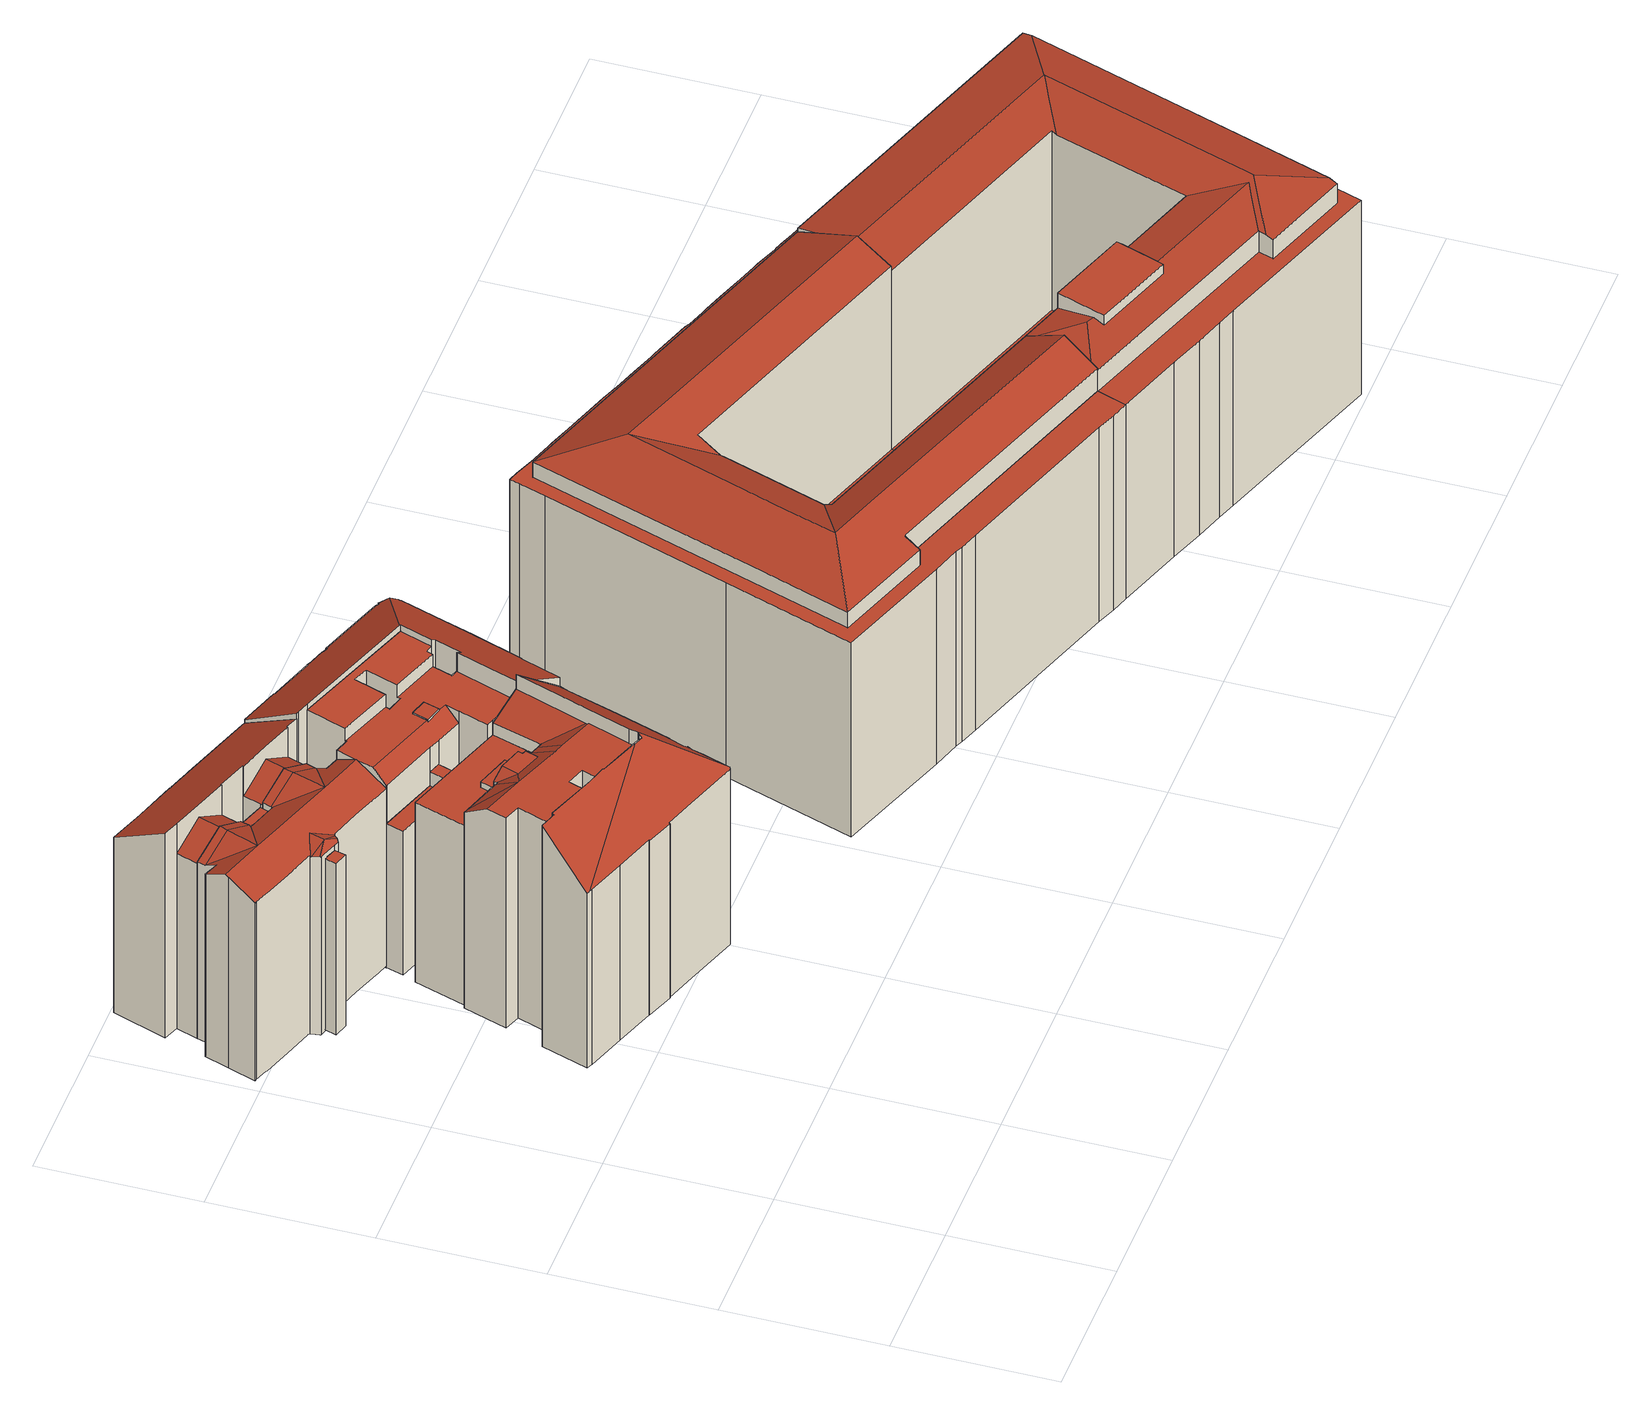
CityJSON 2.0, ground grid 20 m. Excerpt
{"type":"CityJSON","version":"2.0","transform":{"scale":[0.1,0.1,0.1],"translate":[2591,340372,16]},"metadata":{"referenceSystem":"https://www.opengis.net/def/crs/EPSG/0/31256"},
"CityObjects":{
"building1":{"type":"Building","children":["building1-1","building1-2","building1-3","building1-4"]},
"building1-1":{"type":"BuildingPart","attributes":{"Blattnummer":"105080","HoeheDach":"43","HoeheGrund":"18","NiedrigsteTraufeDesGebaeudes":"43","roofType":"FLACHDACH","measuredHeight":24.6},"parents":["building1"],"geometry":[{"type":"Solid","lod":"2","boundaries":[[[[0,1,2,3]],[[4,5,6,7]],[[5,0,3,6]],[[4,1,0,5]],[[7,2,1,4]],[[6,3,2,7]]]],"semantics":{"surfaces":[{"type":"GroundSurface"},{"type":"RoofSurface","Dachneigung":"90.0","Dachorientierung":"-1.0","Flaeche":"7.06"},{"type":"WallSurface"}],"values":[[0,1,2,2,2,2]]}}]},
"building1-2":{"type":"BuildingPart","attributes":{"Blattnummer":"105080","HoeheDach":"43","HoeheGrund":"18","NiedrigsteTraufeDesGebaeudes":"43","roofType":"FLACHDACH","measuredHeight":24.86},"parents":["building1"],"geometry":[{"type":"Solid","lod":"2","boundaries":[[[[8,9,10,11]],[[12,13,14,15]],[[13,8,11,14]],[[12,9,8,13]],[[15,10,9,12]],[[14,11,10,15]]]],"semantics":{"surfaces":[{"type":"GroundSurface"},{"type":"RoofSurface","Dachneigung":"90.0","Dachorientierung":"-1.0","Flaeche":"2.79"},{"type":"WallSurface"}],"values":[[0,1,2,2,2,2]]}}]},
"building1-3":{"type":"BuildingPart","attributes":{"Blattnummer":"105080","HoeheDach":"46","HoeheGrund":"18","NiedrigsteTraufeDesGebaeudes":"44","roofType":"SATTELDACH","measuredHeight":27.95},"parents":["building1"],"geometry":[{"type":"Solid","lod":"2","boundaries":[[[[16,17,18,19]],[[19,18,20]],[[21,19,20,22]],[[23,16,19,21]],[[24,25,26,27]],[[24,27,28]],[[29,30,31,32,24,28,33]],[[34,25,24,35]],[[35,24,32]],[[36,37,38,39]],[[40,41,37,36]],[[42,36,39,43]],[[44,40,36,42]],[[45,46,47,48]],[[49,45,48,50]],[[31,30,51,52]],[[53,54,55,56,57,58,26,25,34,59,60,61,62,63,64,65,66,67,68,69,70,71,72,73,74,46,45,49]],[[72,71,70,69,68,67,66,75,76,77,43,39,38,78,79,80,81,82,83,84,22,20,18,85,86,87,74,73]],[[88,89,90,91,92,58,57,56,55,54,53,49,50,93]],[[94,95,96,33,28,27,26,58,92,97]],[[98,99,100,101,59,34,35,32,31,52]],[[82,81,80,79,78,102,103,104,105,106,107,108,84,83]],[[109,110,111,112,113,65,64,63,62,61,60,59,101,114]],[[113,112,111,110,109,114,101,100,99,98,52,51,115,96,95,94,97,92,91,90,89,88,93,50,48,47,116,117,118,119,120,121,122,123,124,125,108,107,106,105,104,103,102,126,127,128,129,130,131,132,133,134,135,136]],[[125,124,123,23,21,22,84,108]],[[38,37,41,128,127,126,102,78]],[[132,131,130,44,42,43,77,133]],[[113,136,135,75,66,65]],[[75,135,134,133,77,76]],[[44,130,129,128,41,40]],[[51,30,29,33,96,115]],[[23,123,122,121,17,16]],[[18,17,121,120,119,85]],[[85,119,118,117,87,86]],[[74,87,117,116,47,46]]]],"semantics":{"surfaces":[{"type":"RoofSurface","Dachneigung":"62.18","Dachorientierung":"289.31","Flaeche":"5.03"},{"type":"RoofSurface","Dachneigung":"62.12","Dachorientierung":"290.66","Flaeche":"10.34"},{"type":"RoofSurface","Dachneigung":"62.16","Dachorientierung":"110.43","Flaeche":"10.32"},{"type":"RoofSurface","Dachneigung":"62.16","Dachorientierung":"111.68","Flaeche":"5.01"},{"type":"RoofSurface","Dachneigung":"67.12","Dachorientierung":"288.16","Flaeche":"2.69"},{"type":"RoofSurface","Dachneigung":"67.08","Dachorientierung":"292.29","Flaeche":"1.09"},{"type":"RoofSurface","Dachneigung":"48.33","Dachorientierung":"198.47","Flaeche":"2.53"},{"type":"RoofSurface","Dachneigung":"67.12","Dachorientierung":"108.16","Flaeche":"2.66"},{"type":"RoofSurface","Dachneigung":"67.06","Dachorientierung":"104.04","Flaeche":"0.83"},{"type":"RoofSurface","Dachneigung":"62.0","Dachorientierung":"286.25","Flaeche":"10.3"},{"type":"RoofSurface","Dachneigung":"62.05","Dachorientierung":"285.23","Flaeche":"5.6"},{"type":"RoofSurface","Dachneigung":"62.0","Dachorientierung":"106.25","Flaeche":"10.31"},{"type":"RoofSurface","Dachneigung":"62.08","Dachorientierung":"107.42","Flaeche":"6.08"},{"type":"WallSurface"},{"type":"RoofSurface","Dachneigung":"62.18","Dachorientierung":"198.47","Flaeche":"109.75"},{"type":"RoofSurface","Dachneigung":"62.18","Dachorientierung":"18.47","Flaeche":"71.52"},{"type":"GroundSurface"}],"values":[[0,1,2,3,4,5,6,7,8,9,10,11,12,13,13,13,14,15,13,13,13,13,13,16,13,13,13,13,13,13,13,13,13,13,13]]}}]},
"building1-4":{"type":"BuildingPart","attributes":{"Blattnummer":"105080","HoeheDach":"48","HoeheGrund":"18","NiedrigsteTraufeDesGebaeudes":"43","roofType":"PULTDACH","measuredHeight":29.65},"parents":["building1"],"geometry":[{"type":"Solid","lod":"2","boundaries":[[[[137,138,139,140,141,142,143,144,145,146,147,148,149,150,151,152,153,154,155,156,157,158,159,160,161]],[[162,163,164,165]],[[166,167,162,165,168]],[[169,170,171,172,173]],[[174,169,173,175]],[[160,159,176,177]],[[159,158,178,176]],[[158,157,179,178]],[[157,156,180,179]],[[156,155,181,180]],[[155,154,182,181]],[[154,153,183,182]],[[153,152,184,183]],[[152,151,185,184]],[[151,150,186,185]],[[150,149,187,186]],[[149,148,188,187]],[[148,147,189,188]],[[147,146,190,189]],[[146,145,191,190]],[[145,144,192,191]],[[140,139,193,194]],[[161,160,177,195]],[[166,168,123,196]],[[172,171,197,128]],[[191,192,198,130,199,128,197,200,194,193,201,196,123,202,121,195,177,176,178,179,180,181,182,183,184,185,186,187,188,189,190]],[[130,175,173,172,128,199]],[[123,168,165,164,121,202]],[[163,161,195,121,164]],[[167,138,137,161,163,162]],[[166,196,201,193,139,138,167]],[[170,141,140,194,200,197,171]],[[174,143,142,141,170,169]],[[175,130,198,192,144,143,174]]]],"semantics":{"surfaces":[{"type":"RoofSurface","Dachneigung":"59.53","Dachorientierung":"18.49","Flaeche":"206.08"},{"type":"RoofSurface","Dachneigung":"59.43","Dachorientierung":"288.74","Flaeche":"13.59"},{"type":"RoofSurface","Dachneigung":"59.43","Dachorientierung":"108.59","Flaeche":"13.3"},{"type":"RoofSurface","Dachneigung":"59.44","Dachorientierung":"288.5","Flaeche":"12.67"},{"type":"RoofSurface","Dachneigung":"59.44","Dachorientierung":"108.45","Flaeche":"12.42"},{"type":"WallSurface"},{"type":"GroundSurface"}],"values":[[0,1,2,3,4,5,5,5,5,5,5,5,5,5,5,5,5,5,5,5,5,5,5,5,5,6,5,5,5,5,5,5,5,5]]}}]},
"building2":{"type":"Building","children":["building2-1","building2-2","building2-3"]},
"building2-1":{"type":"BuildingPart","attributes":{"Blattnummer":"105080","HoeheDach":"44","HoeheGrund":"18","NiedrigsteTraufeDesGebaeudes":"44","roofType":"FLACHDACH","measuredHeight":26.1},"parents":["building2"],"geometry":[{"type":"Solid","lod":"2","boundaries":[[[[203,204,205,206,207,208,209,210,211]],[[212,213,214,215,216,217,218,219,220]],[[218,203,211,219]],[[217,204,203,218]],[[216,205,204,217]],[[215,206,205,216]],[[214,207,206,215]],[[213,208,207,214]],[[212,209,208,213]],[[220,210,209,212]],[[219,211,210,220]]]],"semantics":{"surfaces":[{"type":"GroundSurface"},{"type":"RoofSurface","Dachneigung":"90.0","Dachorientierung":"-1.0","Flaeche":"85.96"},{"type":"WallSurface"}],"values":[[0,1,2,2,2,2,2,2,2,2,2]]}}]},
"building2-2":{"type":"BuildingPart","attributes":{"Blattnummer":"105080","HoeheDach":"50","HoeheGrund":"17","NiedrigsteTraufeDesGebaeudes":"42","roofType":"PULTDACH","measuredHeight":32.78},"parents":["building2"],"geometry":[{"type":"Solid","lod":"2","boundaries":[[[[221,222,223,224,225,226,227,228,229]],[[230,231,232]],[[228,227,233,234]],[[227,226,235,233]],[[226,225,236,235]],[[225,224,237,236]],[[224,223,238,237]],[[223,222,239,238]],[[240,241,232,231]],[[242,243,244,245]],[[243,246,247,244]],[[246,248,249,247]],[[248,250,251,249]],[[250,252,253,251]],[[241,254,230,232]],[[255,256,257,258]],[[256,259,260,257]],[[259,261,262,260]],[[261,263,264,262]],[[263,265,266,264]],[[267,268,269,270]],[[262,264,266,271,270,269,272,273,274,275,276,277,245,244,247,249,251,253,278,234,233,235,236,237,238,239,279,280,281,282,258,257,260]],[[240,231,230,254,255,258,282,281,280,283]],[[273,272,269,268,284,285,286,274]],[[271,266,265,287,267,270]],[[275,274,286,288,289,276]],[[276,289,290,242,245,277]],[[253,252,229,228,234,278]],[[283,280,279,239,222,221]],[[286,285,284,268,267,287,265,263,261,259,256,255,254,241,288]],[[250,248,246,243,242,290,289,288,241,240,283,221,229,252]]]],"semantics":{"surfaces":[{"type":"RoofSurface","Dachneigung":"43.12","Dachorientierung":"199.28","Flaeche":"83.71"},{"type":"RoofSurface","Dachneigung":"90.0","Dachorientierung":"-1.0","Flaeche":"0.01"},{"type":"WallSurface"},{"type":"GroundSurface"},{"type":"RoofSurface","Dachneigung":"48.23","Dachorientierung":"108.17","Flaeche":"224.31"},{"type":"RoofSurface","Dachneigung":"42.42","Dachorientierung":"198.75","Flaeche":"132.88"}],"values":[[0,1,2,2,2,2,2,2,2,2,2,2,2,2,2,2,2,2,2,2,2,3,2,2,2,2,2,2,2,4,5]]}}]},
"building2-3":{"type":"BuildingPart","attributes":{"Blattnummer":"105080","HoeheDach":"48","HoeheGrund":"17","NiedrigsteTraufeDesGebaeudes":"45","roofType":"FLACHDACH","measuredHeight":30.43},"parents":["building2"],"geometry":[{"type":"Solid","lod":"2","boundaries":[[[[291,292,293,294,295,296,297,298,299,300,301,302,303,304,305]],[[306,307,303,302]],[[308,306,302]],[[309,310,308,302,311]],[[312,313,309,311]],[[314,315,316,317,318]],[[319,320,321,312,311,322]],[[319,322,323]],[[324,325,301,300]],[[326,327,328,324,300,299]],[[298,297,329,330]],[[297,296,331,329]],[[296,295,332,331]],[[295,294,333,332]],[[294,293,334,333]],[[293,292,335,334]],[[292,291,336,335]],[[291,305,337,336]],[[305,304,338,337]],[[316,315,339,340]],[[341,342,343,344]],[[345,346,347,343,342,348,326,299,298,330]],[[323,325,324,328,349,350,351,352,353,354,320,319]],[[346,345,330,329,331,332,333,334,335,336,337,338,355,356,357,358,359,360,361,340,339,362,354,353,352,351,350,349,363,364,344,343,347]],[[325,323,322,311,302,301]],[[308,310,359,358,357,356,307,306]],[[309,313,317,316,340,361,360,359,310]],[[327,365,341,344,364,363,349,328]],[[362,339,315,314,321,320,354]],[[321,314,318,317,313,312]],[[303,307,356,355,338,304]],[[348,342,341,365,327,326]]]],"semantics":{"surfaces":[{"type":"RoofSurface","Dachneigung":"90.0","Dachorientierung":"-1.0","Flaeche":"117.82"},{"type":"RoofSurface","Dachneigung":"56.67","Dachorientierung":"19.28","Flaeche":"12.01"},{"type":"RoofSurface","Dachneigung":"57.56","Dachorientierung":"18.09","Flaeche":"10.5"},{"type":"RoofSurface","Dachneigung":"57.56","Dachorientierung":"17.65","Flaeche":"4.69"},{"type":"RoofSurface","Dachneigung":"55.55","Dachorientierung":"289.3","Flaeche":"2.73"},{"type":"RoofSurface","Dachneigung":"90.0","Dachorientierung":"-1.0","Flaeche":"8.34"},{"type":"RoofSurface","Dachneigung":"90.0","Dachorientierung":"-1.0","Flaeche":"7.91"},{"type":"RoofSurface","Dachneigung":"34.77","Dachorientierung":"109.3","Flaeche":"1.05"},{"type":"RoofSurface","Dachneigung":"58.53","Dachorientierung":"18.88","Flaeche":"4.93"},{"type":"RoofSurface","Dachneigung":"58.62","Dachorientierung":"19.24","Flaeche":"12.22"},{"type":"WallSurface"},{"type":"GroundSurface"},{"type":"RoofSurface","Dachneigung":"58.46","Dachorientierung":"19.28","Flaeche":"12.89"},{"type":"RoofSurface","Dachneigung":"64.37","Dachorientierung":"289.3","Flaeche":"37.93"}],"values":[[0,1,2,3,4,5,6,7,8,9,10,10,10,10,10,10,10,10,10,10,10,10,10,11,12,10,10,10,10,10,10,13]]}}]},
"building3":{"type":"Building","children":["building3-1","building3-2","building3-3","building3-4","building3-5"]},
"building3-1":{"type":"BuildingPart","attributes":{"Blattnummer":"105080","HoeheDach":"46","HoeheGrund":"18","NiedrigsteTraufeDesGebaeudes":"46","roofType":"FLACHDACH","measuredHeight":28.12},"parents":["building3"],"geometry":[{"type":"Solid","lod":"2","boundaries":[[[[366,367,368,369]],[[370,371,372,373]],[[371,366,369,372]],[[370,367,366,371]],[[373,368,367,370]],[[372,369,368,373]]]],"semantics":{"surfaces":[{"type":"GroundSurface"},{"type":"RoofSurface","Dachneigung":"90.0","Dachorientierung":"-1.0","Flaeche":"4.79"},{"type":"WallSurface"}],"values":[[0,1,2,2,2,2]]}}]},
"building3-2":{"type":"BuildingPart","attributes":{"Blattnummer":"105080","HoeheDach":"41","HoeheGrund":"18","NiedrigsteTraufeDesGebaeudes":"41","roofType":"FLACHDACH","measuredHeight":22.94},"parents":["building3"],"geometry":[{"type":"Solid","lod":"2","boundaries":[[[[374,375,376,377]],[[378,379,380,381]],[[379,374,377,380]],[[378,375,374,379]],[[381,376,375,378]],[[380,377,376,381]]]],"semantics":{"surfaces":[{"type":"GroundSurface"},{"type":"RoofSurface","Dachneigung":"90.0","Dachorientierung":"-1.0","Flaeche":"3.55"},{"type":"WallSurface"}],"values":[[0,1,2,2,2,2]]}}]},
"building3-3":{"type":"BuildingPart","attributes":{"Blattnummer":"105080","HoeheDach":"39","HoeheGrund":"18","NiedrigsteTraufeDesGebaeudes":"39","roofType":"FLACHDACH","measuredHeight":20.96},"parents":["building3"],"geometry":[{"type":"Solid","lod":"2","boundaries":[[[[382,383,384,374,377]],[[385,386,387,388,389]],[[387,382,377,388]],[[386,383,382,387]],[[385,384,383,386]],[[389,374,384,385]],[[388,377,374,389]]]],"semantics":{"surfaces":[{"type":"GroundSurface"},{"type":"RoofSurface","Dachneigung":"90.0","Dachorientierung":"-1.0","Flaeche":"18.42"},{"type":"WallSurface"}],"values":[[0,1,2,2,2,2,2]]}}]},
"building3-4":{"type":"BuildingPart","attributes":{"Blattnummer":"105080","HoeheDach":"49","HoeheGrund":"17","NiedrigsteTraufeDesGebaeudes":"44","roofType":"PULTDACH","measuredHeight":31.25},"parents":["building3"],"geometry":[{"type":"Solid","lod":"2","boundaries":[[[[390,391,392,393]],[[391,394,395,392]],[[394,396,397,395]],[[396,398,399,397]],[[398,400,401,399]],[[400,402,403,401]],[[402,404,405,403]],[[404,406,407,405]],[[406,408,409,407]],[[408,410,411,409]],[[410,412,413,411]],[[412,414,415,413]],[[414,416,417,415]],[[416,418,419,417]],[[420,421,422,423]],[[421,390,393,422]],[[424,425,426,427]],[[425,428,429,426]],[[428,430,431,429]],[[430,432,433,431]],[[434,435,436,437]],[[435,438,439,436]],[[438,440,441,439]],[[442,443,444,445]],[[443,446,447,444]],[[448,449,450,451]],[[449,452,453,450]],[[453,454,437,436,439,441,455,456,427,426,429,431,433,457,423,422,393,392,395,397,399,401,403,405,407,409,411,413,415,417,419,458,445,444,447,459,451,450]],[[440,438,435,434,460,452,449,448,461,462,432,430,428,425,424,463,464,465]],[[448,451,459,447,446,461]],[[441,440,465,464,455]],[[454,453,452,460,434,437]],[[463,424,427,456,455,464]],[[433,432,462,420,423,457]],[[442,445,458,419,418,466]],[[420,462,461,446,443,442,466,418,416,414,412,410,408,406,404,402,400,398,396,394,391,390,421]]]],"semantics":{"surfaces":[{"type":"WallSurface"},{"type":"GroundSurface"},{"type":"RoofSurface","Dachneigung":"58.94","Dachorientierung":"108.73","Flaeche":"183.8"},{"type":"RoofSurface","Dachneigung":"57.24","Dachorientierung":"18.62","Flaeche":"201.35"}],"values":[[0,0,0,0,0,0,0,0,0,0,0,0,0,0,0,0,0,0,0,0,0,0,0,0,0,0,0,1,2,0,0,0,0,0,0,3]]}}]},
"building3-5":{"type":"BuildingPart","attributes":{"Blattnummer":"105080","HoeheDach":"48","HoeheGrund":"18","NiedrigsteTraufeDesGebaeudes":"44","roofType":"FLACHDACH","measuredHeight":30},"parents":["building3"],"geometry":[{"type":"Solid","lod":"2","boundaries":[[[[467,468,469,470,471,472,473,474,475,476,477]],[[478,479,480,481,482,483,484,485,486,487]],[[473,472,488,489]],[[468,467,490,491]],[[467,477,492,490]],[[477,476,493,492]],[[494,495,496,497]],[[495,498,499,496]],[[500,501,502,503]],[[504,505,506,507]],[[508,509,510,511]],[[485,484,512,513]],[[484,483,514,512]],[[483,482,515,514]],[[481,480,516,517]],[[479,478,518,519]],[[487,486,520,521]],[[522,523,524,204]],[[525,470,469]],[[526,527,205,528]],[[527,522,204,205]],[[529,509,508,530,471,470,525,523,522,527,526,531,532,505,504,517,516,501,500,521,520,498,495,494,533,475,474]],[[515,534,507,506,535,536,528,205,204,524,537,491,490,492,493,538,539,497,496,499,540,513,512,514],[541,503,502,542,519,518],[543,544,489,488,545,511,510]],[[475,533,494,497,539,538,493,476]],[[489,544,543,510,509,529,474,473]],[[471,530,508,511,545,488,472]],[[536,535,506,505,532,531,526,528]],[[504,507,534,515,482,481,517]],[[516,480,479,519,542,502,501]],[[500,503,541,518,478,487,521]],[[520,486,485,513,540,499,498]],[[524,523,525,469,468,491,537]]]],"semantics":{"surfaces":[{"type":"RoofSurface","Dachneigung":"47.25","Dachorientierung":"198.46","Flaeche":"32.82"},{"type":"RoofSurface","Dachneigung":"90.0","Dachorientierung":"-1.0","Flaeche":"80.22"},{"type":"WallSurface"},{"type":"RoofSurface","Dachneigung":"90.0","Dachorientierung":"-1.0","Flaeche":"118.74"},{"type":"GroundSurface"}],"values":[[0,1,2,2,2,2,2,2,2,2,2,2,2,2,2,2,2,2,2,2,2,3,4,2,2,2,2,2,2,2,2,2]]}}]},
"building4":{"type":"Building","children":["building4-1","building4-2","building4-3","building4-4","building4-5","building4-6","building4-7","building4-8"]},
"building4-1":{"type":"BuildingPart","attributes":{"Blattnummer":"105080","HoeheDach":"51","HoeheGrund":"17","NiedrigsteTraufeDesGebaeudes":"47","roofType":"SATTELDACH","measuredHeight":33.97},"parents":["building4"],"geometry":[{"type":"Solid","lod":"2","boundaries":[[[[546,547,548,549]],[[547,550,551,548]],[[552,553,554,555,556,557,558,559,560,561,562,563,564,549,548,551,565,566,567,568,569,570]],[[558,557,556,555,554,571,572,573,574,575,576,559]],[[577,578,579,580,581,582,550,583]],[[574,573,572,579,578,577,583,575]],[[582,581,580,567,566,565,551,550]],[[552,570,569,584,585,586]],[[552,586,587,571,554,553]],[[584,569,568,567,580,588]],[[563,562,561,589,590,591]],[[589,561,560,559,576,592]],[[563,591,593,546,549,564]],[[571,587,586,585,594,579,572]],[[594,585,584,588,580,579]],[[590,589,592,576,575,583,595]],[[546,593,591,590,595,583,550,547]]]],"semantics":{"surfaces":[{"type":"WallSurface"},{"type":"GroundSurface"},{"type":"RoofSurface","Dachneigung":"62.05","Dachorientierung":"288.57","Flaeche":"273.66"},{"type":"RoofSurface","Dachneigung":"62.05","Dachorientierung":"108.57","Flaeche":"155.79"},{"type":"RoofSurface","Dachneigung":"66.6","Dachorientierung":"198.64","Flaeche":"213.65"},{"type":"RoofSurface","Dachneigung":"66.6","Dachorientierung":"18.65","Flaeche":"411.93"},{"type":"RoofSurface","Dachneigung":"61.98","Dachorientierung":"18.63","Flaeche":"236.5"},{"type":"RoofSurface","Dachneigung":"61.97","Dachorientierung":"198.67","Flaeche":"267.65"}],"values":[[0,0,1,0,2,3,0,0,0,0,0,0,0,4,5,6,7]]}}]},
"building4-2":{"type":"BuildingPart","attributes":{"Blattnummer":"105080","HoeheDach":"24","HoeheGrund":"17","NiedrigsteTraufeDesGebaeudes":"23","roofType":"SATTELDACH","measuredHeight":6.62},"parents":["building4"],"geometry":[{"type":"Solid","lod":"2","boundaries":[[[[596,597,598,599]],[[600,601,597,596]],[[599,598,602,603]],[[601,600,604,605]],[[606,604,600,596,599,603]],[[597,601,605,607,602,598]],[[603,602,607,605,604,606]]]],"semantics":{"surfaces":[{"type":"RoofSurface","Dachneigung":"82.62","Dachorientierung":"198.72","Flaeche":"170.67"},{"type":"RoofSurface","Dachneigung":"82.62","Dachorientierung":"18.72","Flaeche":"170.62"},{"type":"WallSurface"},{"type":"GroundSurface"}],"values":[[0,1,2,2,2,2,3]]}}]},
"building4-3":{"type":"BuildingPart","attributes":{"Blattnummer":"105080","HoeheDach":"22","HoeheGrund":"17","NiedrigsteTraufeDesGebaeudes":"22","roofType":"FLACHDACH","measuredHeight":5.14},"parents":["building4"],"geometry":[{"type":"Solid","lod":"2","boundaries":[[[[608,609,610,611,612,613,614,615]],[[616,617,618,619,620,621,622,623]],[[621,608,615,622]],[[620,609,608,621]],[[619,610,609,620]],[[618,611,610,619]],[[617,612,611,618]],[[616,613,612,617]],[[623,614,613,616]],[[622,615,614,623]]]],"semantics":{"surfaces":[{"type":"GroundSurface"},{"type":"RoofSurface","Dachneigung":"90.0","Dachorientierung":"-1.0","Flaeche":"330.78"},{"type":"WallSurface"}],"values":[[0,1,2,2,2,2,2,2,2,2]]}}]},
"building4-4":{"type":"BuildingPart","attributes":{"Blattnummer":"105080","HoeheDach":"45","HoeheGrund":"17","NiedrigsteTraufeDesGebaeudes":"45","roofType":"FLACHDACH","measuredHeight":28.24},"parents":["building4"],"geometry":[{"type":"Solid","lod":"2","boundaries":[[[[569,567,551,548,549,563,624,625,626,627,628,629,630,631,632,633,634,635,636,637,638,639,640,641,642,643,644,645,646,647,648,649,650,651,652,653,654,655,656,657,658,659,660,661,662,663,664,665,666,667,668]],[[669,670,671,672,673,674,675,676,677,678,679,680,681,682,683,684,685,686,687,688,689,690,691,692,693,694,695,696,697,698,699,700,701,702,703,704,705,706,707,708,709,710,711,712,713,714,715,716,717,718,719]],[[717,569,668,718]],[[716,567,569,717]],[[715,551,567,716]],[[714,548,551,715]],[[713,549,548,714]],[[712,563,549,713]],[[711,624,563,712]],[[710,625,624,711]],[[709,626,625,710]],[[708,627,626,709]],[[707,628,627,708]],[[706,629,628,707]],[[705,630,629,706]],[[704,631,630,705]],[[703,632,631,704]],[[702,633,632,703]],[[701,634,633,702]],[[700,635,634,701]],[[699,636,635,700]],[[698,637,636,699]],[[697,638,637,698]],[[696,639,638,697]],[[695,640,639,696]],[[694,641,640,695]],[[693,642,641,694]],[[692,643,642,693]],[[691,644,643,692]],[[690,645,644,691]],[[689,646,645,690]],[[688,647,646,689]],[[687,648,647,688]],[[686,649,648,687]],[[685,650,649,686]],[[684,651,650,685]],[[683,652,651,684]],[[682,653,652,683]],[[681,654,653,682]],[[680,655,654,681]],[[679,656,655,680]],[[678,657,656,679]],[[677,658,657,678]],[[676,659,658,677]],[[675,660,659,676]],[[674,661,660,675]],[[673,662,661,674]],[[672,663,662,673]],[[671,664,663,672]],[[670,665,664,671]],[[669,666,665,670]],[[719,667,666,669]],[[718,668,667,719]]]],"semantics":{"surfaces":[{"type":"GroundSurface"},{"type":"RoofSurface","Dachneigung":"90.0","Dachorientierung":"-1.0","Flaeche":"339.8"},{"type":"WallSurface"}],"values":[[0,1,2,2,2,2,2,2,2,2,2,2,2,2,2,2,2,2,2,2,2,2,2,2,2,2,2,2,2,2,2,2,2,2,2,2,2,2,2,2,2,2,2,2,2,2,2,2,2,2,2,2,2]]}}]},
"building4-5":{"type":"BuildingPart","attributes":{"Blattnummer":"105080","HoeheDach":"50","HoeheGrund":"17","NiedrigsteTraufeDesGebaeudes":"48","roofType":"WALMDACH","measuredHeight":33.31},"parents":["building4"],"geometry":[{"type":"Solid","lod":"2","boundaries":[[[[720,721,722,723,724,725,726,727,728,729,730]],[[731,728,727]],[[726,732,589,731,727]],[[733,734,735,736,737,738,739,740]],[[741,742,743,722,721]],[[744,745,746,747,748]],[[749,750,751,741,721,720,730,752,746,745]],[[753,750,749,745,744]],[[748,747,754,755]],[[756,755,754,757,758,759,760,761,762,763,764,765,766,767,768,769,770,771,772,773,774,775]],[[737,736,742,741,766,765,764,763,589,732]],[[728,731,589,763,762,761,760,729]],[[722,743,742,736,735,734,733,723]],[[756,775,774,776,753,744,748,755]],[[777,778,772,771,770,779]],[[746,752,758,757,754,747]],[[776,774,773,772,778,780]],[[768,781,782,779,770,769]],[[751,781,768,767,766,741]],[[723,733,740,739,725,724]],[[738,737,732,726,725,739]],[[758,752,730,729,760,759]],[[750,753,776,780,778,777,783]],[[781,751,750,783,777,779,782]]]],"semantics":{"surfaces":[{"type":"RoofSurface","Dachneigung":"76.62","Dachorientierung":"198.64","Flaeche":"139.75"},{"type":"RoofSurface","Dachneigung":"78.47","Dachorientierung":"288.64","Flaeche":"20.32"},{"type":"RoofSurface","Dachneigung":"76.62","Dachorientierung":"18.64","Flaeche":"19.93"},{"type":"RoofSurface","Dachneigung":"90.0","Dachorientierung":"-1.0","Flaeche":"70.77"},{"type":"RoofSurface","Dachneigung":"76.62","Dachorientierung":"18.64","Flaeche":"78.77"},{"type":"RoofSurface","Dachneigung":"76.76","Dachorientierung":"198.64","Flaeche":"51.07"},{"type":"RoofSurface","Dachneigung":"76.38","Dachorientierung":"288.64","Flaeche":"154.91"},{"type":"RoofSurface","Dachneigung":"76.38","Dachorientierung":"108.64","Flaeche":"214.44"},{"type":"WallSurface"},{"type":"GroundSurface"},{"type":"RoofSurface","Dachneigung":"76.76","Dachorientierung":"18.64","Flaeche":"298.44"},{"type":"RoofSurface","Dachneigung":"76.76","Dachorientierung":"198.64","Flaeche":"190.19"}],"values":[[0,1,2,3,4,5,6,7,8,9,8,8,8,8,8,8,8,8,8,8,8,8,10,11]]}}]},
"building4-6":{"type":"BuildingPart","attributes":{"Blattnummer":"105080","HoeheDach":"24","HoeheGrund":"17","NiedrigsteTraufeDesGebaeudes":"23","roofType":"SATTELDACH","measuredHeight":6.61},"parents":["building4"],"geometry":[{"type":"Solid","lod":"2","boundaries":[[[[784,596,599,785]],[[786,600,596,784]],[[785,599,603,787]],[[600,786,788,604]],[[789,788,786,784,785,787]],[[596,600,604,606,603,599]],[[787,603,606,604,788,789]]]],"semantics":{"surfaces":[{"type":"RoofSurface","Dachneigung":"82.62","Dachorientierung":"198.72","Flaeche":"163.09"},{"type":"RoofSurface","Dachneigung":"82.62","Dachorientierung":"18.72","Flaeche":"163.14"},{"type":"WallSurface"},{"type":"GroundSurface"}],"values":[[0,1,2,2,2,2,3]]}}]},
"building4-7":{"type":"BuildingPart","attributes":{"Blattnummer":"105080","HoeheDach":"22","HoeheGrund":"17","NiedrigsteTraufeDesGebaeudes":"22","roofType":"FLACHDACH","measuredHeight":5.18},"parents":["building4"],"geometry":[{"type":"Solid","lod":"2","boundaries":[[[[611,790,791,608,615,792,793,612]],[[794,622,621,795,796,618,617,797]],[[618,611,612,617]],[[796,790,611,618]],[[795,791,790,796]],[[621,608,791,795]],[[622,615,608,621]],[[794,792,615,622]],[[797,793,792,794]],[[617,612,793,797]]]],"semantics":{"surfaces":[{"type":"GroundSurface"},{"type":"RoofSurface","Dachneigung":"90.0","Dachorientierung":"-1.0","Flaeche":"231.37"},{"type":"WallSurface"}],"values":[[0,1,2,2,2,2,2,2,2,2]]}}]},
"building4-8":{"type":"BuildingPart","attributes":{"Blattnummer":"105080","HoeheDach":"45","HoeheGrund":"17","NiedrigsteTraufeDesGebaeudes":"45","roofType":"FLACHDACH","measuredHeight":28.21},"parents":["building4"],"geometry":[{"type":"Solid","lod":"2","boundaries":[[[[563,798,799,800,801,569,668,802,803,804,805,806,807,808,809,810,811,812,813,814,815,816,817,818,819,820,821,822,823,824,825,826,827,828,829,830,831,832,833,834,835,836,837,838,839,840,841,842,624]],[[843,844,845,846,847,848,849,850,851,852,853,854,855,856,857,858,859,860,861,862,863,864,865,866,867,868,869,870,871,872,873,874,875,876,877,878,879,880,881,882,718,717,883,884,885,886,712,711,887]],[[712,563,624,711]],[[886,798,563,712]],[[885,799,798,886]],[[884,800,799,885]],[[883,801,800,884]],[[717,569,801,883]],[[718,668,569,717]],[[882,802,668,718]],[[881,803,802,882]],[[880,804,803,881]],[[879,805,804,880]],[[878,806,805,879]],[[877,807,806,878]],[[876,808,807,877]],[[875,809,808,876]],[[874,810,809,875]],[[873,811,810,874]],[[872,812,811,873]],[[871,813,812,872]],[[870,814,813,871]],[[869,815,814,870]],[[868,816,815,869]],[[867,817,816,868]],[[866,818,817,867]],[[865,819,818,866]],[[864,820,819,865]],[[863,821,820,864]],[[862,822,821,863]],[[861,823,822,862]],[[860,824,823,861]],[[859,825,824,860]],[[858,826,825,859]],[[857,827,826,858]],[[856,828,827,857]],[[855,829,828,856]],[[854,830,829,855]],[[853,831,830,854]],[[852,832,831,853]],[[851,833,832,852]],[[850,834,833,851]],[[849,835,834,850]],[[848,836,835,849]],[[847,837,836,848]],[[846,838,837,847]],[[845,839,838,846]],[[844,840,839,845]],[[843,841,840,844]],[[887,842,841,843]],[[711,624,842,887]]]],"semantics":{"surfaces":[{"type":"GroundSurface"},{"type":"RoofSurface","Dachneigung":"90.0","Dachorientierung":"-1.0","Flaeche":"301.29"},{"type":"WallSurface"}],"values":[[0,1,2,2,2,2,2,2,2,2,2,2,2,2,2,2,2,2,2,2,2,2,2,2,2,2,2,2,2,2,2,2,2,2,2,2,2,2,2,2,2,2,2,2,2,2,2,2,2,2,2]]}}]}
},
"vertices":[
[169,840,22],[131,852,22],[136,869,22],[175,856,22],[131,852,268],[169,840,268],[175,856,268],[136,869,268],
[128,754,22],[124,740,22],[106,745,22],[111,760,22],[124,740,270],[128,754,270],[111,760,270],[106,745,270],
[97,878,298],[56,891,275],[53,881,275],[93,868,298],[78,828,298],[132,855,277],[131,853,276],[135,866,277],[124,765,286],[130,784,286],[102,774,276],[102,773,276],[104,763,278],[111,760,277],[128,754,277],[134,752,277],[137,754,280],[104,762,277],[146,760,276],[144,759,277],[209,829,298],[170,842,276],[170,841,276],[197,788,298],[213,841,298],[174,853,277],[249,816,276],[249,815,276],[253,828,276],[6,807,277],[18,842,296],[18,842,19],[6,807,19],[9,807,277],[9,807,19],[128,754,19],[134,752,19],[25,801,277],[27,800,277],[63,788,277],[99,776,277],[101,776,277],[102,775,277],[147,760,277],[148,760,277],[150,759,277],[186,748,277],[221,736,277],[223,735,277],[239,730,277],[252,769,298],[236,774,298],[197,787,298],[158,800,298],[138,807,298],[117,814,298],[78,827,298],[39,840,298],[20,846,298],[261,795,284],[245,800,284],[244,801,284],[169,840,277],[168,840,277],[167,840,277],[150,846,277],[134,851,277],[133,852,277],[131,852,277],[48,866,284],[47,866,284],[29,873,284],[27,800,19],[63,788,19],[99,776,19],[101,776,19],[102,775,19],[25,801,19],[102,773,19],[104,763,19],[104,762,19],[102,774,19],[137,754,19],[144,759,19],[146,760,19],[147,760,19],[169,840,19],[168,840,19],[167,840,19],[150,846,19],[134,851,19],[133,852,19],[131,852,19],[150,759,19],[186,748,19],[221,736,19],[223,735,19],[239,730,19],[148,760,19],[111,760,19],[20,846,19],[29,873,19],[47,866,19],[48,866,19],[53,881,19],[56,891,19],[97,878,19],[135,866,19],[132,855,19],[131,853,19],[170,841,19],[170,842,19],[174,853,19],[213,841,19],[253,828,19],[249,816,19],[249,815,19],[244,801,19],[245,800,19],[261,795,19],[252,769,19],
[104,905,316],[144,891,316],[144,892,316],[183,879,316],[182,878,316],[222,865,316],[261,852,316],[262,853,316],[278,847,316],[301,915,274],[301,916,273],[298,917,273],[202,949,273],[199,950,273],[193,952,273],[178,957,273],[172,959,273],[170,959,273],[170,960,273],[117,977,273],[116,977,273],[71,993,273],[70,993,273],[46,925,316],[65,918,316],[104,905,298],[65,918,273],[56,891,273],[95,878,298],[136,869,273],[144,891,273],[135,866,273],[222,865,298],[182,878,273],[175,856,273],[174,853,273],[214,841,298],[261,852,273],[253,828,273],[70,993,19],[46,925,19],[71,993,19],[116,977,19],[117,977,19],[170,960,19],[170,959,19],[172,959,19],[178,957,19],[193,952,19],[199,950,19],[202,949,19],[298,917,19],[301,916,19],[301,915,19],[278,847,19],[262,853,19],[144,892,19],[183,879,19],[65,918,19],[136,869,19],[175,856,19],[261,852,19],[214,841,19],[182,878,19],[144,891,19],[95,878,19],
[226,692,16],[354,649,16],[363,646,16],[343,583,16],[310,594,16],[317,617,16],[273,631,16],[265,608,16],[205,628,16],[273,631,277],[317,617,277],[310,594,277],[343,583,277],[363,646,277],[354,649,277],[226,692,277],[205,628,277],[265,608,277],
[336,471,333],[281,490,333],[281,491,334],[258,498,333],[192,521,334],[192,519,331],[171,526,331],[151,467,264],[154,466,264],[351,483,262],[347,471,262],[348,471,262],[171,526,10],[151,467,10],[192,519,10],[192,521,10],[258,498,10],[281,491,10],[281,490,10],[347,471,338],[348,471,338],[294,418,264],[294,417,263],[294,417,10],[294,418,10],[259,429,263],[259,429,10],[259,430,264],[259,430,10],[208,447,264],[208,447,10],[159,464,264],[159,464,10],[351,483,338],[404,632,335],[480,606,264],[480,606,10],[404,632,10],[476,595,263],[476,595,10],[456,531,263],[456,531,10],[432,462,264],[432,462,10],[431,463,265],[431,463,10],[424,439,264],[425,439,264],[425,439,10],[424,439,10],[425,444,10],[422,433,10],[418,418,10],[406,384,10],[404,383,10],[402,382,10],[327,407,10],[154,466,10],[336,471,10],[346,467,10],[347,471,10],[351,483,10],[346,467,333],[422,433,264],[418,418,264],[406,384,264],[425,444,264],[404,383,266],[402,382,264],[327,407,264],
[192,521,317],[258,498,317],[258,500,317],[267,526,317],[290,518,317],[281,491,317],[281,490,317],[346,467,317],[370,536,317],[325,552,317],[313,556,317],[250,579,317],[195,598,317],[187,573,317],[207,566,317],[210,626,296],[205,628,296],[261,610,296],[266,610,295],[265,608,296],[275,588,306],[283,609,306],[267,614,295],[312,600,285],[317,617,285],[273,631,285],[267,614,285],[283,609,285],[315,592,306],[310,594,306],[312,600,306],[310,576,306],[322,590,296],[336,585,296],[325,589,296],[371,540,315],[343,584,295],[343,583,296],[281,490,12],[346,467,12],[281,491,12],[290,518,12],[267,526,12],[258,500,12],[258,498,12],[192,521,12],[207,566,12],[187,573,12],[317,617,12],[273,631,12],[363,646,294],[404,632,315],[404,632,12],[363,646,12],[370,536,12],[371,540,12],[384,576,12],[384,576,315],[343,583,12],[336,585,12],[325,589,12],[322,590,12],[315,592,12],[310,594,12],[195,598,12],[205,628,12],[210,626,12],[261,610,12],[265,608,12],[266,610,12],[267,614,12],[312,600,12],[343,584,12],[345,589,12],[345,589,295],
[362,708,17],[340,714,17],[347,734,17],[368,728,17],[340,714,299],[362,708,299],[368,728,299],[347,734,299],
[316,704,17],[331,699,17],[324,678,17],[309,682,17],[331,699,246],[316,704,246],[309,682,246],[324,678,246],
[232,708,17],[239,730,17],[240,729,17],[240,729,226],[239,730,226],[232,708,226],[309,682,226],[316,704,226],
[278,847,324],[301,915,278],[301,915,13],[278,847,13],[302,914,278],[302,914,13],[303,916,277],[303,916,13],[355,899,277],[355,899,13],[355,897,278],[355,897,13],[356,897,278],[356,897,13],[413,878,278],[413,878,13],[414,879,277],[414,879,13],[421,876,277],[421,876,13],[435,872,277],[435,872,13],[442,869,277],[442,869,13],[441,868,278],[441,868,13],[446,866,278],[446,866,13],[447,868,277],[447,868,13],[296,841,324],[281,846,324],[281,846,13],[296,841,13],[431,710,325],[438,707,320],[438,707,13],[431,710,13],[449,741,321],[449,741,13],[443,743,325],[443,743,13],[457,784,325],[457,784,13],[520,720,277],[498,656,277],[498,656,13],[520,720,13],[497,656,277],[497,656,13],[480,606,277],[480,606,13],[534,838,277],[537,835,278],[537,835,13],[534,838,13],[540,837,276],[540,837,13],[553,818,276],[550,816,278],[550,816,13],[553,818,13],[551,814,277],[551,814,13],[533,759,13],[404,632,13],[416,667,13],[456,785,13],[480,857,13],[547,826,13],[533,759,277],[547,826,281],[456,785,325],[416,667,325],[404,632,326],[404,632,325],[480,857,277],
[316,704,281],[331,699,281],[366,687,281],[372,704,298],[362,708,298],[362,708,297],[340,714,297],[340,715,298],[245,747,298],[239,730,281],[240,729,281],[362,807,316],[382,800,316],[368,759,316],[430,738,316],[433,746,316],[443,743,316],[457,784,316],[296,841,316],[279,791,316],[348,766,316],[362,708,16],[340,714,16],[316,704,16],[331,699,16],[240,729,16],[239,730,16],[261,795,298],[263,794,298],[263,794,16],[261,795,16],[279,789,298],[279,789,16],[346,761,298],[367,755,298],[367,755,16],[346,761,16],[422,713,298],[431,710,298],[431,710,16],[422,713,16],[368,728,298],[347,734,298],[347,734,16],[368,728,16],[457,784,16],[296,841,16],[443,743,16],[433,746,16],[368,759,298],[430,738,298],[362,807,16],[382,800,16],[279,791,298],[348,766,298],[354,649,298],[367,687,298],[367,687,16],[366,687,298],[404,632,298],[363,646,298],[404,632,16],[346,734,298],[368,726,298],[423,687,298],[429,705,298],[251,767,298],[430,738,16],[429,705,16],[423,687,16],[366,687,16],[245,747,16],[251,767,16],[279,791,16],[348,766,16],[368,759,16],[346,734,16],[340,715,16],[368,726,16],
[775,299,325],[770,280,314],[770,280,10],[775,299,10],[643,323,314],[643,323,10],[1206,455,10],[868,569,10],[865,570,10],[855,540,10],[854,536,10],[810,409,10],[809,405,10],[805,394,10],[808,393,10],[1147,279,10],[1130,229,10],[1115,185,10],[777,299,10],[686,451,10],[729,579,10],[781,735,10],[909,692,10],[1248,578,10],[1221,500,10],[865,570,329],[855,540,315],[854,536,315],[810,409,316],[809,405,316],[805,394,322],[749,429,350],[792,557,350],[819,636,350],[781,735,314],[729,579,314],[686,451,314],[728,365,350],[1248,578,314],[1221,500,350],[1206,455,329],[868,569,329],[909,692,314],[1147,279,322],[1130,229,350],[1115,185,325],[808,393,322],[777,299,325],[883,614,350],[792,344,350],
[1176,366,79],[914,455,79],[895,397,71],[1157,308,71],[1196,424,71],[934,513,71],[895,397,13],[1157,308,13],[1196,424,13],[934,513,13],[1176,366,13],[914,455,13],
[1196,424,12],[934,513,12],[895,397,12],[1157,308,12],[1147,279,12],[805,394,12],[865,570,12],[1206,455,12],[805,394,64],[1147,279,64],[1157,308,64],[895,397,64],[934,513,64],[1196,424,64],[1206,455,64],[865,570,64],
[1102,148,10],[1080,155,10],[1056,164,10],[837,237,10],[813,245,10],[804,249,10],[768,260,10],[619,311,10],[674,475,10],[754,712,10],[765,745,10],[769,758,10],[782,754,10],[806,745,10],[812,743,10],[837,735,10],[843,733,10],[867,725,10],[873,723,10],[897,715,10],[903,713,10],[927,705,10],[934,703,10],[958,694,10],[964,692,10],[988,684,10],[994,682,10],[1018,674,10],[1025,672,10],[1049,664,10],[1055,662,10],[1079,654,10],[1085,651,10],[1109,643,10],[1116,641,10],[1140,633,10],[1146,631,10],[1170,623,10],[1176,621,10],[1200,613,10],[1207,611,10],[1231,602,10],[1237,600,10],[1238,600,10],[1253,595,10],[1237,600,292],[1231,602,292],[1207,611,292],[1200,613,292],[1176,621,292],[1170,623,292],[1146,631,292],[1140,633,292],[1116,641,292],[1109,643,292],[1085,651,292],[1079,654,292],[1055,662,292],[1049,664,292],[1025,672,292],[1018,674,292],[994,682,292],[988,684,292],[964,692,292],[958,694,292],[934,703,292],[927,705,292],[903,713,292],[897,715,292],[873,723,292],[867,725,292],[843,733,292],[837,735,292],[812,743,292],[806,745,292],[782,754,292],[769,758,292],[765,745,292],[754,712,292],[674,475,292],[619,311,292],[768,260,292],[804,249,292],[813,245,292],[837,237,292],[1056,164,292],[1080,155,292],[1102,148,292],[1115,185,292],[775,299,292],[770,280,292],[643,323,292],[781,735,292],[1248,578,292],[1253,595,292],[1238,600,292],
[1442,112,330],[1460,121,334],[1291,178,334],[1286,164,330],[1218,187,330],[1182,199,330],[1187,213,334],[1177,217,334],[1118,193,324],[1115,185,322],[1397,89,322],[1144,271,324],[1203,260,322],[1286,164,344],[1291,178,344],[1305,218,344],[1307,225,344],[1203,260,344],[1187,213,344],[1182,199,344],[1218,187,344],[1430,184,322],[1307,225,322],[1305,218,324],[1509,42,322],[1472,119,336],[1395,80,322],[1392,70,319],[1505,32,319],[1475,128,336],[1564,393,336],[1486,353,322],[1398,89,322],[1640,432,322],[1392,70,11],[1505,32,11],[1509,42,11],[1395,80,11],[1398,89,11],[1397,89,11],[1115,185,11],[1118,193,11],[1144,271,11],[1147,279,11],[1203,260,11],[1307,225,11],[1430,184,11],[1486,353,11],[1489,360,11],[1208,454,11],[1206,455,11],[1224,508,11],[1248,578,11],[1250,577,11],[1644,444,11],[1640,432,11],[1644,444,319],[1224,508,336],[1248,578,319],[1206,455,323],[1250,577,319],[1489,360,323],[1208,454,323],[1226,507,336],
[1426,282,79],[1407,224,71],[1446,340,71],[1407,224,13],[1446,340,13],[1426,282,13],
[1407,224,12],[1446,340,12],[1489,360,12],[1430,184,12],[1489,360,64],[1446,340,64],[1407,224,64],[1430,184,64],
[1398,89,10],[1392,70,10],[1505,32,10],[1644,444,10],[1261,592,10],[1267,590,10],[1291,582,10],[1297,580,10],[1322,572,10],[1328,570,10],[1352,562,10],[1358,560,10],[1382,551,10],[1388,549,10],[1413,541,10],[1419,539,10],[1443,531,10],[1449,529,10],[1473,521,10],[1479,519,10],[1504,510,10],[1510,508,10],[1534,500,10],[1540,498,10],[1564,490,10],[1570,488,10],[1594,480,10],[1601,478,10],[1625,470,10],[1631,468,10],[1655,459,10],[1668,455,10],[1663,442,10],[1652,410,10],[1648,396,10],[1627,335,10],[1619,311,10],[1617,305,10],[1609,280,10],[1597,245,10],[1517,8,10],[1292,84,10],[1268,92,10],[1232,104,10],[1188,119,10],[1232,104,292],[1268,92,292],[1292,84,292],[1517,8,292],[1597,245,292],[1609,280,292],[1617,305,292],[1619,311,292],[1627,335,292],[1648,396,292],[1652,410,292],[1663,442,292],[1668,455,292],[1655,459,292],[1631,468,292],[1625,470,292],[1601,478,292],[1594,480,292],[1570,488,292],[1564,490,292],[1540,498,292],[1534,500,292],[1510,508,292],[1504,510,292],[1479,519,292],[1473,521,292],[1449,529,292],[1443,531,292],[1419,539,292],[1413,541,292],[1388,549,292],[1382,551,292],[1358,560,292],[1352,562,292],[1328,570,292],[1322,572,292],[1297,580,292],[1291,582,292],[1267,590,292],[1261,592,292],[1644,444,292],[1505,32,292],[1392,70,292],[1398,89,292],[1188,119,292]
]}
